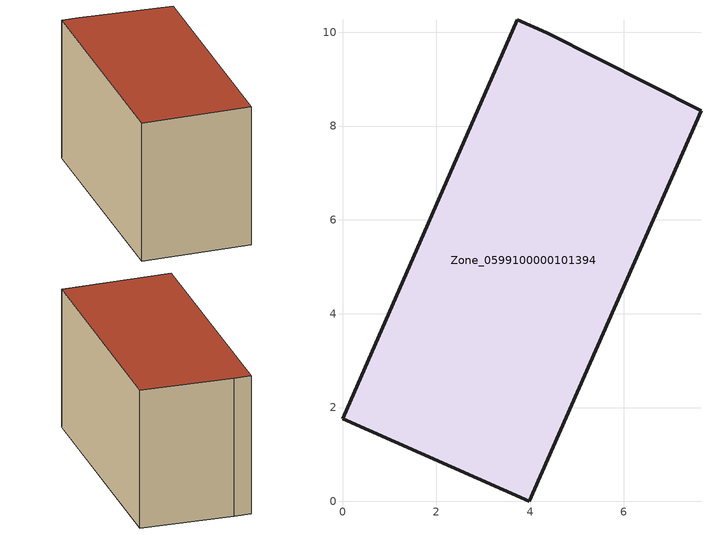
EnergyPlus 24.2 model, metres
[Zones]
Zone_0599100000101394
 floor ground (C_G): 0,1.76 3.73,10.27 4.36,9.99 7.64,8.33 3.98,0 z0
 wall outside (C_F): 3.73,10.27 0,1.76 3.98,0 7.64,8.33 4.36,9.99 3.73,10.27 z0:5.77
 roof outside (C_R): 7.64,8.33 4.36,9.99 3.73,10.27 0,1.76 3.98,0 z5.77
[BUILDING]
Pand.0599100000101394: North Axis=0; Terrain=City; Loads Convergence Tolerance Value=0.04; Temperature Convergence Tolerance Value=0.4; Solar Distribution=FullExterior; Maximum Number of Warmup Days=25; Minimum Number of Warmup Days=1
[Site:Location]
Rotterdam.The.Hague.AP_ZH_NLD Design_Conditions: Latitude=51.96; Longitude=4.45; Time Zone=1; Elevation=-4.5
[SITE:GROUNDTEMPERATURE:BUILDINGSURFACE]
18, 18, 18, 18, 18, 18, 18, 18, 18, 18, 18, 18
[MATERIAL] Thermal Absorptance=0.9; Solar Absorptance=0.7; Visible Absorptance=0.7
Name | Roughness | Thickness | Conductivity | Density | Specific Heat
G.TI.1946-1964 | MediumSmooth | 0.15 | 1 | 540 | 1210
F.TI.1946-1964 | Rough | 0.3 | 0.857143 | 1920 | 840
R.TI.1946-1964 | MediumRough | 0.2 | 0.277778 | 1500 | 1000
[CONSTRUCTION]
C_G: G.TI.1946-1964
C_F: F.TI.1946-1964
C_R: R.TI.1946-1964
[ZONE]
Zone_0599100000101394: Type=1; Multiplier=1; Ceiling Height=Autocalculate; Volume=Autocalculate; Floor Area=autocalculate; Part of Total Floor Area=Yes
[ZONEINFILTRATION:DESIGNFLOWRATE]
Infil_Zone_0599100000101394: Zone or ZoneList or Space or SpaceList=Zone_0599100000101394; Schedule=AlwaysOn; Design Flow Rate Calculation Method=Flow/Area; Flow Rate per Floor Area=0.003; Constant Term Coefficient=1; Temperature Term Coefficient=0; Velocity Term Coefficient=0; Velocity Squared Term Coefficient=0
[HVACTEMPLATE:ZONE:IDEALLOADSAIRSYSTEM]
Zone_0599100000101394: Maximum Heating Supply Air Temperature=50; Minimum Cooling Supply Air Temperature=13; Maximum Heating Supply Air Humidity Ratio=0.0156; Minimum Cooling Supply Air Humidity Ratio=0.0077; Heating Limit=NoLimit; Cooling Limit=NoLimit; Dehumidification Control Type=ConstantSensibleHeatRatio; Cooling Sensible Heat Ratio=0.7; Dehumidification Setpoint=60; Humidification Control Type=None; Humidification Setpoint=30; Outdoor Air Method=None; Outdoor Air Flow Rate per Person=0.00944; Outdoor Air Flow Rate per Zone Floor Area=0; Outdoor Air Flow Rate per Zone=0; Demand Controlled Ventilation Type=None; Outdoor Air Economizer Type=NoEconomizer; Heat Recovery Type=None; Sensible Heat Recovery Effectiveness=0.7; Latent Heat Recovery Effectiveness=0.65
[ZONECONTROL:THERMOSTAT]
ThermostatControl_Zone_0599100000101394: Zone or ZoneList=Zone_0599100000101394; Control Type Schedule=DualSetpointControlType; Control 1=Thermostat_Zone_0599100000101394; Temperature Difference Between Cutout And Setpoint=0
[THERMOSTATSETPOINT:DUALSETPOINT]
Thermostat_Zone_0599100000101394: Heating Setpoint Temperature Schedule=HeatingSetpoint_Zone_0599100000101394; Cooling Setpoint Temperature Schedule=CoolingSetpoint_Zone_0599100000101394
[SCHEDULE:COMPACT]
HeatingSetpoint_Zone_0599100000101394: Through: 12/31, For: AllDays, Until: 24:00, 21
CoolingSetpoint_Zone_0599100000101394: Through: 12/31, For: AllDays, Until: 24:00, 24
DualSetpointControlType: Through: 12/31, For: AllDays, Until: 24:00, 4
AlwaysOn: Through: 12/31, For: AllDays, Until: 24:00, 1
